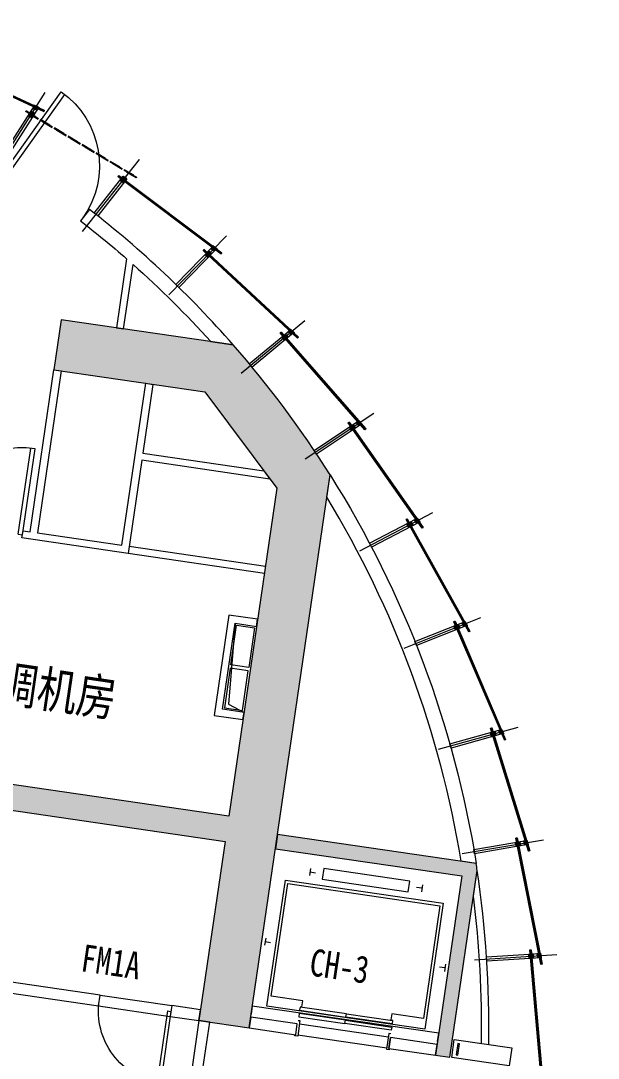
# Model space of a CAD drawing. Header units: inches. Extents: x -414268 to 632271, y -366004 to 318730.
# Drawn here: x 547362 to 555330, y 95382 to 109707 of the extents above; entities that cross this region are included whole.
import ezdxf

# ---------------------------------------------------------------- set-up
doc = ezdxf.new("R2010")
doc.units = ezdxf.units.IN
doc.header["$LTSCALE"] = 1200
doc.header["$MEASUREMENT"] = 0
doc.linetypes.add('ROOF_SHINGLE-1$0$CENTER2', pattern=[1.125, 0.75, -0.125, 0.125, -0.125])
doc.linetypes.add('ROOF_SHINGLE-1$0$HIDDEN2', pattern=[0.1875, 0.125, -0.0625])
doc.layers.get('0').update_dxf_attribs({"linetype": 'CONTINUOUS', "lineweight": 0})
doc.layers.get('DEFPOINTS').update_dxf_attribs({"linetype": 'CONTINUOUS', "lineweight": 0})
for name, color, linetype, lineweight in [('COL-HATCH', 7, 'CONTINUOUS', 0), ('COLUMN', 7, 'CONTINUOUS', 0), ('ELEV-DOOR', 7, 'CONTINUOUS', 0), ('ELEV-EVTR', 7, 'CONTINUOUS', 0), ('GROUND', 7, 'CONTINUOUS', 0), ('JJ', 7, 'CONTINUOUS', 0), ('PUB_TEXT', 7, 'CONTINUOUS', 0), ('ROOF_SHINGLE-1$0$A-GLAS', 7, 'CONTINUOUS', 0), ('ROOF_SHINGLE-1$0$A-HDWR', 7, 'CONTINUOUS', 0), ('TEXT-EN', 7, 'CONTINUOUS', 0), ('WALL', 7, 'CONTINUOUS', 0), ('WINDOW', 7, 'CONTINUOUS', 0), ('WINDOW_TEXT', 7, 'CONTINUOUS', 0), ('风管', 7, 'CONTINUOUS', 0)]:
    doc.layers.add(name, color=color, linetype=linetype, lineweight=lineweight)
doc.styles.add('-黑体', font='simhei.ttf', dxfattribs={"width": 0.8})
pattern_1 = [(275.1044, (539778.9973, 95828.2153), (2.4900856, 0.22242695), [])]
pattern_2 = [(276.891953, (539733.8855, 95982.9972), (3.7229033, 0.4499903), []), (276.891953, (539732.7945, 95981.6063), (3.7229033, 0.4499903), [])]

# ---------------------------------------------------------------- blocks, each defined once
blk = doc.blocks.new('_A1OSQ')
for p, q in [((0.45, 0), (0.45, 0.997)), ((0.5, 0), (0.5, 1)), ((0.45, 0), (0.5, 0))]:
    blk.add_line(p, q)
blk.add_arc((0.5, 0), 1, 90, 180)
blk = doc.blocks.new('ROOF_SHINGLE-1$0$SHINGLE')
at = {"layer": 'ROOF_SHINGLE-1$0$A-GLAS'}
h = blk.add_hatch(color=7, dxfattribs=at)
h.paths.add_polyline_path([(-8.597, 12.036), (-8.596, 12.035), (-9.885, 10.815), (-9.886, 10.816)], flags=0)
edge = h.paths.add_edge_path(flags=17)
edge.add_line((-8.597, 12.036), (-8.596, 12.035))
edge.add_line((-8.597, 12.038), (-8.597, 12.036))
edge.add_line((-8.597, 12.038), (-8.601, 12.042))
edge.add_line((-8.601, 12.042), (-8.602, 12.042))
edge.add_line((-8.602, 12.042), (-9.891, 10.822))
edge.add_line((-9.891, 10.822), (-9.892, 10.82))
edge.add_line((-9.892, 10.82), (-9.887, 10.816))
edge.add_line((-9.886, 10.816), (-9.887, 10.816))
edge.add_line((-9.885, 10.815), (-9.886, 10.816))
edge.add_line((-9.885, 10.813), (-9.885, 10.815))
edge.add_line((-9.885, 10.813), (-9.881, 10.809))
edge.add_line((-9.881, 10.809), (-9.879, 10.809))
edge.add_line((-9.879, 10.809), (-8.59, 12.029))
edge.add_line((-8.59, 12.029), (-8.59, 12.031))
edge.add_line((-8.59, 12.031), (-8.594, 12.035))
edge.add_line((-8.596, 12.035), (-8.594, 12.035))
h.paths.add_polyline_path([(-9.885, 10.815), (-8.596, 12.035), (-8.594, 12.035), (-8.59, 12.031), (-8.59, 12.029), (-9.879, 10.809), (-9.881, 10.809), (-9.885, 10.813)], flags=0)
h.paths.add_polyline_path([(-9.886, 10.816), (-9.887, 10.816), (-9.892, 10.82), (-9.891, 10.822), (-8.602, 12.042), (-8.601, 12.042), (-8.597, 12.038), (-8.597, 12.036)], flags=0)
edge = h.paths.add_edge_path(flags=17)
edge.add_line((-9.885, 10.815), (-8.596, 12.035))
edge.add_line((-8.596, 12.035), (-8.594, 12.035))
edge.add_line((-8.594, 12.035), (-8.59, 12.031))
edge.add_line((-8.59, 12.031), (-8.59, 12.029))
edge.add_line((-8.59, 12.029), (-9.879, 10.809))
edge.add_line((-9.879, 10.809), (-9.881, 10.809))
edge.add_line((-9.881, 10.809), (-9.885, 10.813))
edge.add_line((-9.885, 10.813), (-9.885, 10.815))
edge.add_line((-9.885, 10.815), (-9.886, 10.816))
edge.add_line((-9.886, 10.816), (-9.887, 10.816))
edge.add_line((-9.887, 10.816), (-9.892, 10.82))
edge.add_line((-9.892, 10.82), (-9.891, 10.822))
edge.add_line((-9.891, 10.822), (-8.602, 12.042))
edge.add_line((-8.602, 12.042), (-8.601, 12.042))
edge.add_line((-8.601, 12.042), (-8.597, 12.038))
edge.add_line((-8.597, 12.038), (-8.597, 12.036))
edge.add_line((-8.597, 12.036), (-9.886, 10.816))
h = blk.add_hatch(dxfattribs=at)
h.set_pattern_fill('ANSI31', color=256, scale=0.02, angle=-1.575, style=0)
edge = h.paths.add_edge_path()
edge.add_line((-9.885, 10.815), (-8.596, 12.035))
edge.add_line((-8.596, 12.035), (-8.594, 12.035))
edge.add_line((-8.594, 12.035), (-8.59, 12.031))
edge.add_line((-8.59, 12.031), (-8.59, 12.029))
edge.add_line((-8.59, 12.029), (-9.879, 10.809))
edge.add_line((-9.879, 10.809), (-9.881, 10.809))
edge.add_line((-9.881, 10.809), (-9.885, 10.813))
edge.add_line((-9.885, 10.813), (-9.885, 10.815))
edge.add_line((-9.885, 10.815), (-9.886, 10.816))
edge.add_line((-9.886, 10.816), (-9.887, 10.816))
edge.add_line((-9.887, 10.816), (-9.892, 10.82))
edge.add_line((-9.892, 10.82), (-9.891, 10.822))
edge.add_line((-9.891, 10.822), (-8.602, 12.042))
edge.add_line((-8.602, 12.042), (-8.601, 12.042))
edge.add_line((-8.601, 12.042), (-8.597, 12.038))
edge.add_line((-8.597, 12.038), (-8.597, 12.036))
edge.add_line((-8.597, 12.036), (-9.886, 10.816))
h = blk.add_hatch(dxfattribs=at)
h.set_pattern_fill('ANSI31', color=256, scale=0.02, angle=-1.575, style=0)
edge = h.paths.add_edge_path()
edge.add_line((-9.885, 10.815), (-8.596, 12.035))
edge.add_line((-8.596, 12.035), (-8.594, 12.035))
edge.add_line((-8.594, 12.035), (-8.59, 12.031))
edge.add_line((-8.59, 12.031), (-8.59, 12.029))
edge.add_line((-8.59, 12.029), (-9.879, 10.809))
edge.add_line((-9.879, 10.809), (-9.881, 10.809))
edge.add_line((-9.881, 10.809), (-9.885, 10.813))
edge.add_line((-9.885, 10.813), (-9.885, 10.815))
edge.add_line((-9.885, 10.815), (-9.886, 10.816))
edge.add_line((-9.886, 10.816), (-9.887, 10.816))
edge.add_line((-9.887, 10.816), (-9.892, 10.82))
edge.add_line((-9.892, 10.82), (-9.891, 10.822))
edge.add_line((-9.891, 10.822), (-8.602, 12.042))
edge.add_line((-8.602, 12.042), (-8.601, 12.042))
edge.add_line((-8.601, 12.042), (-8.597, 12.038))
edge.add_line((-8.597, 12.038), (-8.597, 12.036))
edge.add_line((-8.597, 12.036), (-9.886, 10.816))
at = {"layer": 'ROOF_SHINGLE-1$0$A-HDWR'}
h = blk.add_hatch(dxfattribs=at)
h.set_pattern_fill('ANSI32', color=256, scale=0.01, angle=-54, style=0)
edge = h.paths.add_edge_path()
edge.add_arc((-8.712, 11.94), 0.005, 133.4294, 223.4294, ccw=False)
edge.add_line((-8.715, 11.943), (-8.672, 11.985))
edge.add_arc((-8.668, 11.981), 0.005, 43.4294, 133.4294, ccw=False)
edge.add_line((-8.665, 11.985), (-8.664, 11.984))
edge.add_line((-8.664, 11.984), (-8.715, 11.936))
edge.add_line((-8.715, 11.936), (-8.715, 11.936))
h = blk.add_hatch(dxfattribs=at)
h.set_pattern_fill('ANSI32', color=256, scale=0.01, angle=-54, style=0)
h.paths.add_polyline_path([(-8.694, 11.924), (-8.696, 11.926), (-8.659, 11.961), (-8.658, 11.959)])
h = blk.add_hatch(dxfattribs=at)
h.set_pattern_fill('ANSI32', color=256, scale=0.01, angle=-54, style=0)
h.paths.add_polyline_path([(-8.64, 11.85), (-8.642, 11.852), (-8.602, 11.882), (-8.601, 11.88)])
h = blk.add_hatch(dxfattribs=at)
h.set_pattern_fill('ANSI32', color=256, scale=0.01, angle=-54, style=0)
h.paths.add_polyline_path([(-8.627, 11.832), (-8.626, 11.83), (-8.586, 11.86), (-8.587, 11.862)])
at = {"layer": 'DEFPOINTS', "linetype": 'ROOF_SHINGLE-1$0$CENTER2'}
blk.add_lwpolyline([(-8.154, 11.223), (-8.823, 12.144)], dxfattribs=at)
at = {"layer": 'ROOF_SHINGLE-1$0$A-GLAS', "color": 4}
blk.add_lwpolyline([(-9.885, 10.815), (-8.596, 12.035), (-8.594, 12.035), (-8.59, 12.031), (-8.59, 12.029), (-9.879, 10.809), (-9.881, 10.809), (-9.885, 10.813), (-9.885, 10.815), (-9.886, 10.816), (-9.887, 10.816), (-9.892, 10.82), (-9.891, 10.822), (-8.602, 12.042), (-8.601, 12.042), (-8.597, 12.038), (-8.597, 12.036), (-9.886, 10.816)], dxfattribs=at)
at = {"layer": 'ROOF_SHINGLE-1$0$A-HDWR', "color": 3}
blk.add_lwpolyline([(-8.715, 11.936, -0.414214), (-8.715, 11.943), (-8.672, 11.985, -0.414214), (-8.665, 11.985), (-8.664, 11.984), (-8.715, 11.936)], format="xyb", close=True, dxfattribs=at)
at = {"layer": 'ROOF_SHINGLE-1$0$A-HDWR'}
blk.add_lwpolyline([(-8.278, 11.343), (-8.711, 11.939), (-8.667, 11.981), (-8.229, 11.378)], close=True, dxfattribs=at)
at = {"layer": 'ROOF_SHINGLE-1$0$A-HDWR', "linetype": 'ROOF_SHINGLE-1$0$HIDDEN2'}
blk.add_lwpolyline([(-8.697, 11.961), (-8.69, 11.959), (-8.67, 11.938), (-8.668, 11.939), (-8.689, 11.96), (-8.69, 11.967)], close=True, dxfattribs=at)
at = {"layer": 'ROOF_SHINGLE-1$0$A-HDWR', "color": 4}
for points in [[(-8.694, 11.924), (-8.696, 11.926), (-8.659, 11.961), (-8.658, 11.959)], [(-8.64, 11.85), (-8.642, 11.852), (-8.602, 11.882), (-8.601, 11.88)], [(-8.627, 11.832), (-8.626, 11.83), (-8.586, 11.86), (-8.587, 11.862)]]:
    blk.add_lwpolyline(points, close=True, dxfattribs=at)
at = {"layer": 'ROOF_SHINGLE-1$0$A-HDWR', "color": 2}
for points in [[(-8.694, 11.924), (-8.682, 11.907), (-8.646, 11.942), (-8.646, 11.942), (-8.658, 11.959)], [(-8.654, 11.869), (-8.642, 11.852), (-8.622, 11.867), (-8.602, 11.882), (-8.615, 11.9)], [(-8.626, 11.83), (-8.613, 11.812), (-8.593, 11.827), (-8.573, 11.843), (-8.586, 11.86)]]:
    blk.add_lwpolyline(points, close=True, dxfattribs=at)
at = {"layer": 'ROOF_SHINGLE-1$0$A-HDWR', "color": 1}
for points in [[(-8.683, 11.926), (-8.679, 11.929)], [(-8.683, 11.921), (-8.683, 11.926)], [(-8.683, 11.921), (-8.678, 11.92)], [(-8.675, 11.927), (-8.679, 11.929)], [(-8.678, 11.92), (-8.675, 11.922)], [(-8.675, 11.927), (-8.675, 11.922)], [(-8.665, 11.944), (-8.661, 11.946)], [(-8.664, 11.939), (-8.665, 11.944)], [(-8.664, 11.939), (-8.66, 11.937)], [(-8.657, 11.944), (-8.661, 11.946)], [(-8.66, 11.937), (-8.657, 11.94)], [(-8.657, 11.944), (-8.657, 11.94)], [(-8.642, 11.87), (-8.639, 11.873)], [(-8.642, 11.865), (-8.642, 11.87)], [(-8.642, 11.865), (-8.638, 11.864)], [(-8.634, 11.871), (-8.639, 11.873)], [(-8.638, 11.864), (-8.634, 11.866)], [(-8.634, 11.871), (-8.634, 11.866)], [(-8.623, 11.885), (-8.619, 11.888)], [(-8.622, 11.88), (-8.623, 11.885)], [(-8.622, 11.88), (-8.618, 11.878)], [(-8.615, 11.886), (-8.619, 11.888)], [(-8.618, 11.878), (-8.615, 11.881)], [(-8.615, 11.886), (-8.615, 11.881)], [(-8.614, 11.83), (-8.61, 11.833)], [(-8.613, 11.826), (-8.614, 11.83)], [(-8.613, 11.826), (-8.609, 11.824)], [(-8.606, 11.831), (-8.61, 11.833)], [(-8.609, 11.824), (-8.605, 11.827)], [(-8.606, 11.831), (-8.605, 11.827)], [(-8.594, 11.845), (-8.59, 11.848)], [(-8.594, 11.841), (-8.594, 11.845)], [(-8.594, 11.841), (-8.589, 11.839)], [(-8.586, 11.846), (-8.59, 11.848)], [(-8.589, 11.839), (-8.586, 11.842)], [(-8.586, 11.846), (-8.586, 11.842)]]:
    blk.add_lwpolyline(points, dxfattribs=at)
for centre in [(-8.679, 11.924), (-8.661, 11.942), (-8.638, 11.868), (-8.619, 11.883), (-8.609, 11.829), (-8.59, 11.843)]:
    blk.add_circle(centre, 0.005, dxfattribs=at)
blk = doc.blocks.new('电梯1')
at = {"layer": 'ELEV-DOOR'}
for points in [[(1941, 0), (1941, 645), (1986, 645), (1986, 0)], [(2031, 0), (2031, 645), (2076, 645), (2076, 0)], [(1941, 0), (1941, -645), (1986, -645), (1986, 0)], [(2031, 0), (2031, -645), (2076, -645), (2076, 0)]]:
    blk.add_lwpolyline(points, close=True, dxfattribs=at)
at = {"layer": 'ELEV-EVTR', "color": 2}
blk.add_lwpolyline([(2138, -1300), (2021, -1300), (2022, 1300), (2138, 1300)], dxfattribs=at)
at = {"layer": 'ELEV-EVTR', "color": 5}
for points in [[(1067, 1253), (1167, 1253)], [(1117, 1253), (1117, 1178)], [(25, 780), (125, 780)], [(75, 780), (75, 705)], [(75, -780), (75, -705)], [(25, -780), (125, -780)], [(1067, -1253), (1167, -1253)], [(1117, -1253), (1117, -1178)]]:
    blk.add_lwpolyline(points, dxfattribs=at)
at = {"layer": 'ELEV-EVTR', "color": 2}
blk.add_lwpolyline([(238, 1100), (238, -1100), (1996, -1100), (1996, 1100), (238, 1100)], close=True, dxfattribs=at)
at = {"layer": 'ELEV-EVTR'}
blk.add_lwpolyline([(1936, 645), (1936, 620), (1851, 620), (1851, 1060), (278, 1060), (278, -1060), (1851, -1060), (1851, -620), (1936, -620), (1936, -645)], dxfattribs=at)
blk.add_lwpolyline([(0, -600), (0, 600), (150, 600), (150, -600)], close=True, dxfattribs=at)
blk = doc.blocks.new('_A1LBT')
for p, q in [((0.45, 0), (0.45, 0.997)), ((0.5, 0), (0.5, 1)), ((0.45, 0), (0.5, 0))]:
    blk.add_line(p, q)
blk.add_arc((0.5, 0), 1, 90, 180)

msp = doc.modelspace()

# ---------------------------------------------------------------- hatches: boundary and pattern name
at = {"layer": 'COL-HATCH'}
h = msp.add_hatch(color=256, dxfattribs=at)
edge = h.paths.add_edge_path()
edge.add_line((550894.7, 103251.1), (550232.3, 98722.3))
edge.add_line((550232.3, 98722.3), (541722.8, 99966.8))
edge.add_line((541722.8, 99966.8), (541672.2, 99620.5))
edge.add_line((541672.2, 99620.5), (550181.7, 98375.9))
edge.add_line((550181.7, 98375.9), (549819.9, 95902.3))
edge.add_line((549819.9, 95902.3), (550512.5, 95801))
edge.add_line((550512.5, 95801), (551629.2, 103436.7))
edge.add_arc((539552.4, 95837.4), 14268.8, 32.1799, 41.1789)
edge.add_line((550291.9, 105232.2), (547920.2, 105579))
edge.add_line((547920.2, 105579), (547818.9, 104886.4))
edge.add_line((547818.9, 104886.4), (549903.7, 104581.5))
edge.add_line((549903.7, 104581.5), (550894.7, 103251.1))
h = msp.add_hatch(color=256, dxfattribs=at)
edge = h.paths.add_edge_path()
edge.add_line((550894.7, 103251.1), (550232.3, 98722.3))
edge.add_line((550232.3, 98722.3), (541722.8, 99966.8))
edge.add_line((541722.8, 99966.8), (541672.2, 99620.5))
edge.add_line((541672.2, 99620.5), (550181.7, 98375.9))
edge.add_line((550181.7, 98375.9), (549819.9, 95902.3))
edge.add_line((549819.9, 95902.3), (550512.5, 95801))
edge.add_line((550512.5, 95801), (551629.2, 103436.7))
edge.add_arc((539552.4, 95837.4), 14268.8, 32.1799, 41.1789)
edge.add_line((550291.9, 105232.2), (547920.2, 105579))
edge.add_line((547920.2, 105579), (547818.9, 104886.4))
edge.add_line((547818.9, 104886.4), (549903.7, 104581.5))
edge.add_line((549903.7, 104581.5), (550894.7, 103251.1))
h = msp.add_hatch(color=256, dxfattribs=at)
edge = h.paths.add_edge_path()
edge.add_line((550874.3, 98274.6), (553446.9, 97898.4))
edge.add_line((553446.9, 97898.4), (553085.1, 95424.7))
edge.add_line((553085.1, 95424.7), (553283, 95395.8))
edge.add_line((553283, 95395.8), (553660.2, 97974.8))
edge.add_arc((539552.4, 95837.4), 14268.8, 8.61502, 9.00807)
edge.add_line((553645.2, 98071.5), (550903.2, 98472.5))
edge.add_line((550903.2, 98472.5), (550874.3, 98274.6))
h = msp.add_hatch(color=256, dxfattribs=at)
edge = h.paths.add_edge_path()
edge.add_line((550874.3, 98274.6), (553446.9, 97898.4))
edge.add_line((553446.9, 97898.4), (553085.1, 95424.7))
edge.add_line((553085.1, 95424.7), (553283, 95395.8))
edge.add_line((553283, 95395.8), (553660.2, 97974.8))
edge.add_arc((539552.4, 95837.4), 14268.8, 8.61502, 9.00807)
edge.add_line((553645.2, 98071.5), (550903.2, 98472.5))
edge.add_line((550903.2, 98472.5), (550874.3, 98274.6))
at = {"layer": 'ROOF_SHINGLE-1$0$A-GLAS'}
h = msp.add_hatch(color=7, dxfattribs=at)
h.paths.add_polyline_path([(554552.6, 95109.5), (554551.1, 95109.4), (554393, 96877.7), (554394.5, 96877.8)], flags=0)
edge = h.paths.add_edge_path(flags=17)
edge.add_line((554552.6, 95109.5), (554551.1, 95109.4))
edge.add_line((554553.7, 95108.6), (554552.6, 95109.5))
edge.add_line((554553.7, 95108.6), (554559.7, 95109.2))
edge.add_line((554559.7, 95109.2), (554560.6, 95110.2))
edge.add_line((554560.6, 95110.2), (554402.5, 96878.5))
edge.add_line((554402.5, 96878.5), (554401.4, 96879.4))
edge.add_line((554401.4, 96879.4), (554395.4, 96878.9))
edge.add_line((554394.5, 96877.8), (554395.4, 96878.9))
edge.add_line((554393, 96877.7), (554394.5, 96877.8))
edge.add_line((554391.9, 96878.6), (554393, 96877.7))
edge.add_line((554391.9, 96878.6), (554386, 96878))
edge.add_line((554386, 96878), (554385.1, 96876.9))
edge.add_line((554385.1, 96876.9), (554543.1, 95108.7))
edge.add_line((554543.1, 95108.7), (554544.2, 95107.8))
edge.add_line((554544.2, 95107.8), (554550.2, 95108.3))
edge.add_line((554551.1, 95109.4), (554550.2, 95108.3))
h.paths.add_polyline_path([(554393, 96877.7), (554551.1, 95109.4), (554550.2, 95108.3), (554544.2, 95107.8), (554543.1, 95108.7), (554385.1, 96876.9), (554386, 96878), (554391.9, 96878.6)], flags=0)
h.paths.add_polyline_path([(554394.5, 96877.8), (554395.4, 96878.9), (554401.4, 96879.4), (554402.5, 96878.5), (554560.6, 95110.2), (554559.7, 95109.2), (554553.7, 95108.6), (554552.6, 95109.5)], flags=0)
edge = h.paths.add_edge_path(flags=17)
edge.add_line((554393, 96877.7), (554551.1, 95109.4))
edge.add_line((554551.1, 95109.4), (554550.2, 95108.3))
edge.add_line((554550.2, 95108.3), (554544.2, 95107.8))
edge.add_line((554544.2, 95107.8), (554543.1, 95108.7))
edge.add_line((554543.1, 95108.7), (554385.1, 96876.9))
edge.add_line((554385.1, 96876.9), (554386, 96878))
edge.add_line((554386, 96878), (554391.9, 96878.6))
edge.add_line((554391.9, 96878.6), (554393, 96877.7))
edge.add_line((554393, 96877.7), (554394.5, 96877.8))
edge.add_line((554394.5, 96877.8), (554395.4, 96878.9))
edge.add_line((554395.4, 96878.9), (554401.4, 96879.4))
edge.add_line((554401.4, 96879.4), (554402.5, 96878.5))
edge.add_line((554402.5, 96878.5), (554560.6, 95110.2))
edge.add_line((554560.6, 95110.2), (554559.7, 95109.2))
edge.add_line((554559.7, 95109.2), (554553.7, 95108.6))
edge.add_line((554553.7, 95108.6), (554552.6, 95109.5))
edge.add_line((554552.6, 95109.5), (554394.5, 96877.8))
h = msp.add_hatch(dxfattribs=at)
h.set_pattern_fill('ANSI31', color=256, scale=20, angle=-129.8956, style=0)
h.set_pattern_definition(pattern_1)
edge = h.paths.add_edge_path()
edge.add_line((554393, 96877.7), (554551.1, 95109.4))
edge.add_line((554551.1, 95109.4), (554550.2, 95108.3))
edge.add_line((554550.2, 95108.3), (554544.2, 95107.8))
edge.add_line((554544.2, 95107.8), (554543.1, 95108.7))
edge.add_line((554543.1, 95108.7), (554385.1, 96876.9))
edge.add_line((554385.1, 96876.9), (554386, 96878))
edge.add_line((554386, 96878), (554391.9, 96878.6))
edge.add_line((554391.9, 96878.6), (554393, 96877.7))
edge.add_line((554393, 96877.7), (554394.5, 96877.8))
edge.add_line((554394.5, 96877.8), (554395.4, 96878.9))
edge.add_line((554395.4, 96878.9), (554401.4, 96879.4))
edge.add_line((554401.4, 96879.4), (554402.5, 96878.5))
edge.add_line((554402.5, 96878.5), (554560.6, 95110.2))
edge.add_line((554560.6, 95110.2), (554559.7, 95109.2))
edge.add_line((554559.7, 95109.2), (554553.7, 95108.6))
edge.add_line((554553.7, 95108.6), (554552.6, 95109.5))
edge.add_line((554552.6, 95109.5), (554394.5, 96877.8))
h = msp.add_hatch(dxfattribs=at)
h.set_pattern_fill('ANSI31', color=256, scale=20, angle=-129.8956, style=0)
h.set_pattern_definition(pattern_1)
edge = h.paths.add_edge_path()
edge.add_line((554393, 96877.7), (554551.1, 95109.4))
edge.add_line((554551.1, 95109.4), (554550.2, 95108.3))
edge.add_line((554550.2, 95108.3), (554544.2, 95107.8))
edge.add_line((554544.2, 95107.8), (554543.1, 95108.7))
edge.add_line((554543.1, 95108.7), (554385.1, 96876.9))
edge.add_line((554385.1, 96876.9), (554386, 96878))
edge.add_line((554386, 96878), (554391.9, 96878.6))
edge.add_line((554391.9, 96878.6), (554393, 96877.7))
edge.add_line((554393, 96877.7), (554394.5, 96877.8))
edge.add_line((554394.5, 96877.8), (554395.4, 96878.9))
edge.add_line((554395.4, 96878.9), (554401.4, 96879.4))
edge.add_line((554401.4, 96879.4), (554402.5, 96878.5))
edge.add_line((554402.5, 96878.5), (554560.6, 95110.2))
edge.add_line((554560.6, 95110.2), (554559.7, 95109.2))
edge.add_line((554559.7, 95109.2), (554553.7, 95108.6))
edge.add_line((554553.7, 95108.6), (554552.6, 95109.5))
edge.add_line((554552.6, 95109.5), (554394.5, 96877.8))
at = {"layer": 'ROOF_SHINGLE-1$0$A-HDWR'}
h = msp.add_hatch(dxfattribs=at)
h.set_pattern_fill('ANSI32', color=256, scale=10, angle=-128.10805, style=0)
h.set_pattern_definition(pattern_2)
h.paths.add_polyline_path([(548751, 107520.1), (548749.5, 107518.2), (548789.6, 107488.3), (548791.1, 107490.3)])
h = msp.add_hatch(dxfattribs=at)
h.set_pattern_fill('ANSI32', color=256, scale=10, angle=-128.10805, style=0)
h.set_pattern_definition(pattern_2)
h.paths.add_polyline_path([(548764.9, 107537.8), (548766.4, 107539.8), (548806.6, 107509.9), (548805, 107508)])

# ---------------------------------------------------------------- linework, layer by layer
at = {"layer": 'COL-HATCH'}
msp.add_line((549000.7, 107792), (549000.8, 107792), dxfattribs=at)
at = {"layer": 'COLUMN'}
msp.add_lwpolyline([(550894.7, 103251.1), (550232.3, 98722.3), (541722.8, 99966.8), (541672.2, 99620.5), (550181.7, 98375.9), (549819.9, 95902.3), (550512.5, 95801), (551629.2, 103436.7, 0.0392857), (550291.9, 105232.2), (547920.2, 105579), (547818.9, 104886.4), (549903.7, 104581.5), (550894.7, 103251.1)], format="xyb", dxfattribs=at)
msp.add_lwpolyline([(550874.3, 98274.6), (553446.9, 97898.4), (553085.1, 95424.7), (553283, 95395.8), (553660.2, 97974.8, 0.001715), (553645.2, 98071.5), (550903.2, 98472.5)], format="xyb", close=True, dxfattribs=at)
at = {"layer": 'DEFPOINTS'}
for p, q in [((551155.7, 95706.9), (551177.4, 95855.3)), ((552442, 95518.8), (552463.7, 95667.2))]:
    msp.add_line(p, q, dxfattribs=at)
at = {"layer": 'ELEV-DOOR', "color": 5}
for points in [[(551189.7, 95905.2), (551214.5, 95901.6), (551182.9, 95685.8), (551143.3, 95691.6), (551145.8, 95708.3)], [(552466.1, 95718.6), (552441.4, 95722.2), (552409.9, 95506.4), (552449.4, 95500.6), (552451.9, 95517.3)]]:
    msp.add_lwpolyline(points, dxfattribs=at)
at = {"layer": 'ELEV-EVTR'}
for p, q in [((552434, 95671.5), (551207.1, 95851)), ((552412.3, 95523.1), (551185.4, 95702.6))]:
    msp.add_line(p, q, dxfattribs=at)
at = {"layer": 'GROUND'}
for p, q in [((548456.3, 96253.3), (549445.8, 96108.6)), ((548434.6, 96104.9), (549424.1, 95960.1))]:
    msp.add_line(p, q, dxfattribs=at)
at = {"layer": 'JJ'}
for points in [[(553307.8, 95392.1), (553344, 95639.5), (554135.5, 95523.7), (554099.4, 95276.4)], [(553393.9, 95426.1), (553416.8, 95582.3), (553390.3, 95586.2), (553367.4, 95430)]]:
    msp.add_lwpolyline(points, close=True, dxfattribs=at)
at = {"layer": 'ROOF_SHINGLE-1$0$A-GLAS', "linetype": 'ROOF_SHINGLE-1$0$HIDDEN2'}
msp.add_lwpolyline([(547433.9, 108455.2), (548957.4, 107543.7), (548957.7, 107542.3), (548954.7, 107537.2), (548953.3, 107536.8), (547429.8, 108448.3), (547429.5, 108449.7), (547432.5, 108454.8), (547433.9, 108455.2), (547434.7, 108456.4), (547434.3, 108457.8), (547437.4, 108463), (547438.8, 108463.3), (548962.3, 107551.8), (548962.6, 107550.5), (548959.5, 107545.3), (548958.2, 107545), (547434.7, 108456.4)], dxfattribs=at)
at = {"layer": 'ROOF_SHINGLE-1$0$A-GLAS', "color": 4}
msp.add_lwpolyline([(554393, 96877.7), (554551.1, 95109.4), (554550.2, 95108.3), (554544.2, 95107.8), (554543.1, 95108.7), (554385.1, 96876.9), (554386, 96878), (554391.9, 96878.6), (554393, 96877.7), (554394.5, 96877.8), (554395.4, 96878.9), (554401.4, 96879.4), (554402.5, 96878.5), (554560.6, 95110.2), (554559.7, 95109.2), (554553.7, 95108.6), (554552.6, 95109.5), (554394.5, 96877.8)], dxfattribs=at)
at = {"layer": 'ROOF_SHINGLE-1$0$A-HDWR'}
msp.add_line((548214.1, 106796.8), (549000.7, 107792), dxfattribs=at)
msp.add_lwpolyline([(548376.3, 107050.5), (548775.7, 107559.7), (548825.8, 107522.4), (548423.5, 107013.4)], close=True, dxfattribs=at)
at = {"layer": 'ROOF_SHINGLE-1$0$A-HDWR', "color": 2}
for points in [[(548749.5, 107518.2), (548736.2, 107501.2), (548756.3, 107486.3), (548776.3, 107471.4), (548789.6, 107488.3)], [(548779.7, 107556.7), (548766.4, 107539.8), (548786.5, 107524.9), (548806.6, 107509.9), (548819.8, 107526.9)]]:
    msp.add_lwpolyline(points, close=True, dxfattribs=at)
at = {"layer": 'ROOF_SHINGLE-1$0$A-HDWR', "color": 1}
for points in [[(548749.2, 107505.1), (548748.6, 107500.5)], [(548748.6, 107500.5), (548752.2, 107497.6)], [(548749.2, 107505.1), (548753.5, 107506.8)], [(548756.5, 107499.4), (548752.2, 107497.6)], [(548753.5, 107506.8), (548757.1, 107503.9)], [(548756.5, 107499.4), (548757.1, 107503.9)], [(548768.9, 107490.5), (548768.2, 107485.9)], [(548768.2, 107485.9), (548771.8, 107483)], [(548768.9, 107490.5), (548773.1, 107492.2)], [(548776.1, 107484.8), (548771.8, 107483)], [(548773.1, 107492.2), (548776.8, 107489.3)], [(548776.1, 107484.8), (548776.8, 107489.3)], [(548779.5, 107543.7), (548778.8, 107539.1)], [(548778.8, 107539.1), (548782.4, 107536.2)], [(548779.5, 107543.7), (548783.8, 107545.4)], [(548786.7, 107538), (548782.4, 107536.2)], [(548783.8, 107545.4), (548787.4, 107542.5)], [(548786.7, 107538), (548787.4, 107542.5)], [(548799.1, 107529), (548798.4, 107524.5)], [(548798.4, 107524.5), (548802.1, 107521.6)], [(548799.1, 107529), (548803.4, 107530.8)], [(548806.4, 107523.3), (548802.1, 107521.6)], [(548803.4, 107530.8), (548807, 107527.9)], [(548806.4, 107523.3), (548807, 107527.9)]]:
    msp.add_lwpolyline(points, dxfattribs=at)
at = {"layer": 'ROOF_SHINGLE-1$0$A-HDWR', "color": 4}
for points in [[(548751, 107520.1), (548749.5, 107518.2), (548789.6, 107488.3), (548791.1, 107490.3)], [(548764.9, 107537.8), (548766.4, 107539.8), (548806.6, 107509.9), (548805, 107508)]]:
    msp.add_lwpolyline(points, close=True, dxfattribs=at)
at = {"layer": 'ROOF_SHINGLE-1$0$A-HDWR', "color": 1}
for centre in [(548752.9, 107502.2), (548772.5, 107487.6), (548783.1, 107540.8), (548802.7, 107526.2)]:
    msp.add_circle(centre, 5, dxfattribs=at)
at = {"layer": 'WALL'}
for p, q in [((553608.5, 97621.2), (553660.2, 97974.8)), ((553283, 95395.8), (553297.5, 95494.7))]:
    msp.add_line(p, q, dxfattribs=at)
for points in [[(549984.2, 105277.2), (550291.9, 105232.2, 0.0478731), (548309.2, 107103.1), (548186.5, 106945.2, -0.0146359), (548821.6, 106421.1), (548682.1, 105467.6), (548781.1, 105453.1), (548911.1, 106342, -0.0268836)], [(553437.8, 98101.9, 0.096088), (551584.2, 103128.9), (551629.2, 103436.7, -0.1014521), (553645.2, 98071.5)]]:
    msp.add_lwpolyline(points, format="xyb", close=True, dxfattribs=at)
for points in [[(550799.2, 103379.2), (549031, 103637.8), (548842.9, 102351.5), (547378.5, 102565.7), (547392.9, 102664.6), (547491.9, 102650.2), (547818.9, 104886.4), (547917.9, 104871.9), (547590.8, 102635.7), (548758.4, 102464.9), (549085.5, 104701.2), (549184.4, 104686.7), (549045.5, 103736.8), (550714.7, 103492.7), (550799.2, 103379.2)], [(549819.9, 95902.3), (549841.6, 96050.7), (549445.8, 96108.6), (549424.1, 95960.1), (549819.9, 95902.3)], [(549819.9, 95902.3), (549725.8, 95259.1), (549874.2, 95237.4), (549968.3, 95880.5), (549819.9, 95902.3)]]:
    msp.add_lwpolyline(points, dxfattribs=at)
for points in [[(550442.1, 100157), (550145.3, 100200.4), (550319, 101387.8), (550615.8, 101344.4), (550630.3, 101443.3), (550234.5, 101501.2), (550031.9, 100115.9), (550427.7, 100058)], [(541332.1, 97295.2), (538264.7, 97743.8), (538604.8, 100069.1), (538456.4, 100090.8), (538116.3, 97765.5), (531932.1, 98670), (531910.4, 98521.5), (541310.4, 97146.8), (548434.6, 96104.9), (548456.3, 96253.3), (541480.5, 97273.5), (541820.6, 99598.8), (541672.2, 99620.5)], [(550512.5, 95801), (551155.7, 95706.9), (551177.4, 95855.3), (550534.2, 95949.4)], [(552442, 95518.8), (553085.1, 95424.7), (553106.8, 95573.1), (552463.7, 95667.2)]]:
    msp.add_lwpolyline(points, close=True, dxfattribs=at)
for centre, radius, start, end in [((539552.4, 95837.4), 14268.8, 358.92653, 8.61502), ((539552.4, 95837.5), 14168.8, 358.9777, 7.23208)]:
    msp.add_arc(centre, radius, start, end, dxfattribs=at)
at = {"layer": 'WINDOW'}
for p, q in [((548857.4, 102450.5), (550737.4, 102175.5)), ((550722.9, 102076.6), (548842.9, 102351.5))]:
    msp.add_line(p, q, dxfattribs=at)
at = {"layer": '风管', "color": 13}
msp.add_lwpolyline([(550319, 101387.8), (550226.9, 100272.7), (550442.1, 100157), (550145.3, 100200.4)], close=True, dxfattribs=at)
at = {"layer": '风管'}
for points in [[(550340.1, 101359.4), (550587.4, 101323.2), (550507.8, 100779), (550260.5, 100815.2)], [(550173.7, 100221.5), (550421, 100185.3), (550500.6, 100729.6), (550253.2, 100765.7)]]:
    msp.add_lwpolyline(points, close=True, dxfattribs=at)

# ---------------------------------------------------------------- block references
at = {"layer": 'COL-HATCH', "xscale": -1, "rotation": 81.67939968400037}
msp.add_blockref('电梯1', (552135.6, 97915.8), dxfattribs=at)
at = {"layer": 'ROOF_SHINGLE-1$0$A-HDWR', "yscale": 999.9999999999962, "zscale": 1000}
for p, xscale, rotation in [((539673.7, 96029), 999.999999999989, 291.6793996840238), ((539710.9, 95999.6), 999.9999999999993, 279.67939968402), ((539726.9, 95982.2), 1000.000000000014, 273.6793996840211), ((539741.1, 95963.2), 1000.000000000001, 267.6793996840274), ((539753.2, 95942.7), 999.9999999999959, 261.679399684022), ((539763.1, 95921.2), 1000.00000000003, 255.6793996840172), ((539770.7, 95898.7), 999.9999999999926, 249.6793996840208), ((539776, 95875.5), 999.9999999999957, 243.6793996840253), ((539778.7, 95851.9), 999.9999999999961, 237.6793996840275)]:
    msp.add_blockref('ROOF_SHINGLE-1$0$SHINGLE', p, dxfattribs=dict(at, xscale=xscale, rotation=rotation))
at = {"layer": 'WINDOW'}
for name, p, xscale, yscale, zscale, rotation in [('_A1OSQ', (547707.2, 107346.1), -1249.999999999989, 1250.000000000035, 1250.000000000009, 324.6793996840221), ('_A1LBT', (546791.3, 102697.1), 1199.99999999997, 1200.000000000024, 1200, 351.6793996836047), ('_A1OSQ', (548939.5, 96101.8), -1000.000000000053, 999.9999999999962, 1000, 171.6793996836047)]:
    msp.add_blockref(name, p, dxfattribs=dict(at, xscale=xscale, yscale=yscale, zscale=zscale, rotation=rotation))

# ---------------------------------------------------------------- texts
at = {"layer": 'PUB_TEXT', "style": '-黑体', "width": 0.8}
msp.add_text('空调机房', height=500, rotation=351.6794, dxfattribs=at).set_placement((546481.8, 100407.1))
at = {"layer": 'TEXT-EN', "style": '-黑体', "width": 0.8}
msp.add_text('CH-3', height=375, rotation=351.6794, dxfattribs=at).set_placement((551330.4, 96528.5))
at = {"layer": 'WINDOW_TEXT', "style": '-黑体', "width": 0.8}
msp.add_text('FM1A', height=375, rotation=351.6794, dxfattribs=at).set_placement((548176.7, 96586.8))

doc.saveas('drawing.dxf')
